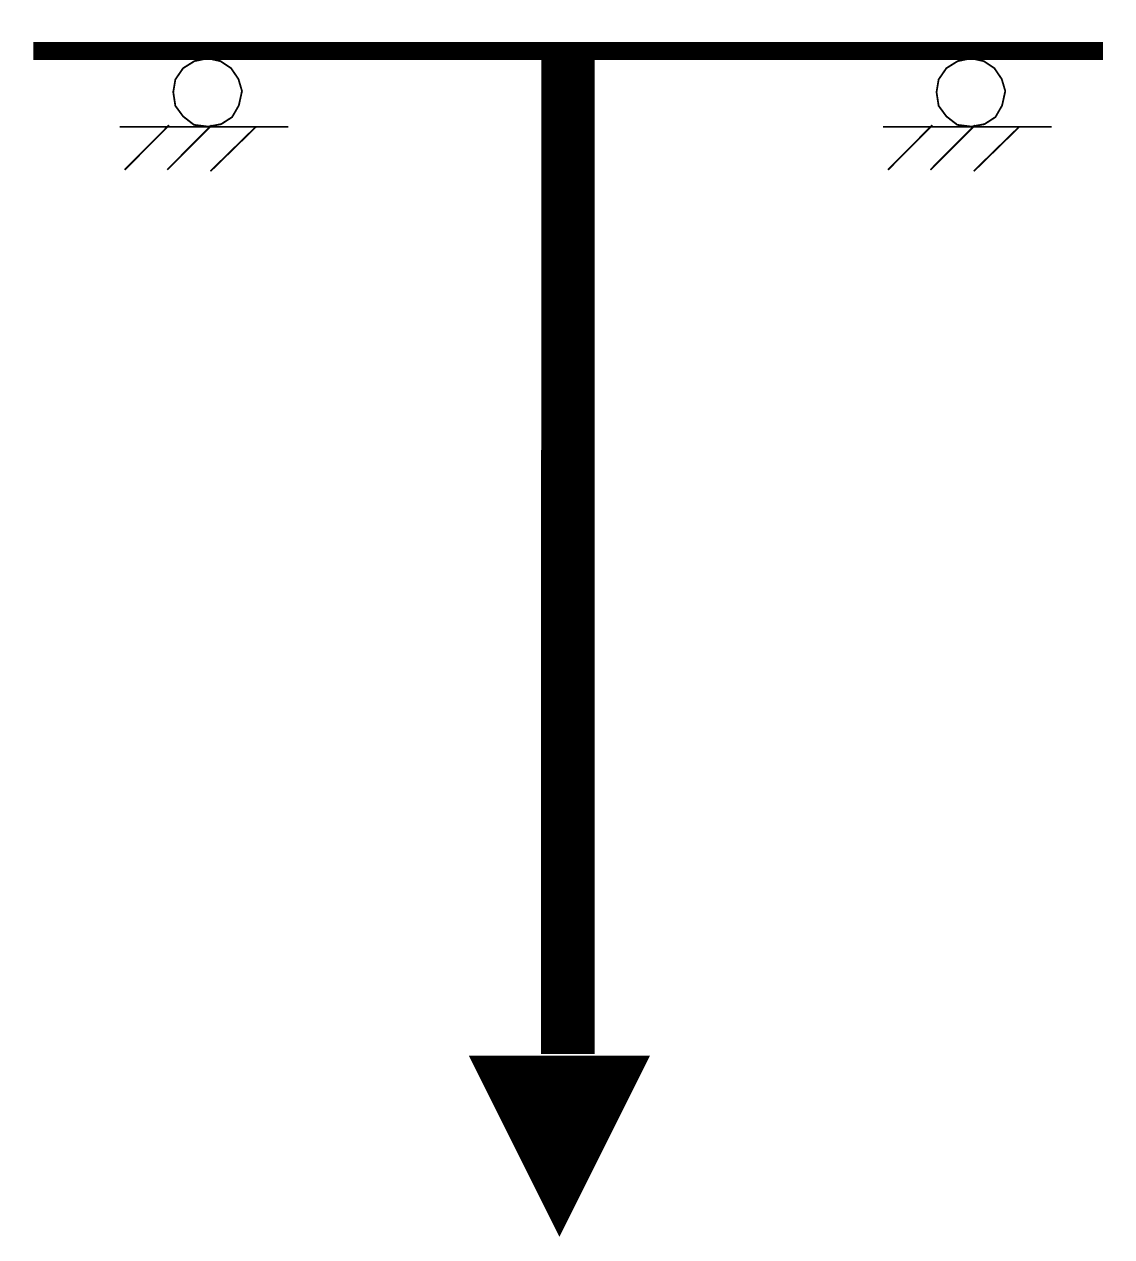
# Model space of a CAD drawing. Extents: x 4.5 to 10.6, y 0.49 to 7.29.
import ezdxf

# ---------------------------------------------------------------- set-up
doc = ezdxf.new("R2010")
doc.units = 0
doc.header["$MEASUREMENT"] = 0
doc.layers.get('0').update_dxf_attribs({"linetype": 'CONTINUOUS'})

msp = doc.modelspace()

# ---------------------------------------------------------------- hatches: boundary and pattern name
h = msp.add_hatch()
h.set_pattern_fill('SFS', color=256, scale=0.05, style=0, pattern_type=2)
h.set_pattern_definition([(0, (0, 0), (0, 0.005), [])])
h.paths.add_polyline_path([(8, 1.5), (7, 1.5), (7.5, 0.5)])

# ---------------------------------------------------------------- linework, layer by layer
for points, const_width in [([(7.5483, 7.1397), (7.5469, 1.513)], 0.3), ([(4.5483, 7.1397), (10.5483, 7.1397)], 0.1), ([(5.0339, 6.7144), (5.9792, 6.7144)], 0.01), ([(5.3108, 6.7239), (5.0616, 6.4733)], 0.01), ([(5.5495, 6.7239), (5.3, 6.4733)], 0.01), ([(5.7978, 6.7144), (5.5424, 6.4651)], 0.01), ([(9.3154, 6.7144), (10.2606, 6.7144)], 0.01), ([(9.5922, 6.7239), (9.343, 6.4733)], 0.01), ([(9.8309, 6.7239), (9.5814, 6.4733)], 0.01), ([(10.0792, 6.7144), (9.8239, 6.4651)], 0.01)]:
    msp.add_lwpolyline(points, dxfattribs=dict(const_width=const_width))
at = {"const_width": 0.01}
for points in [[(5.334, 6.9091), (5.3459, 6.8321), (5.3894, 6.7728), (5.4507, 6.7254), (5.5298, 6.7156), (5.6029, 6.7294), (5.6642, 6.7689), (5.7018, 6.834), (5.7196, 6.915), (5.6998, 6.9821), (5.6583, 7.0433), (5.599, 7.0828), (5.5278, 7.0986), (5.4527, 7.0828), (5.3894, 7.0433), (5.3459, 6.9801)], [(9.6154, 6.9091), (9.6273, 6.8321), (9.6708, 6.7728), (9.7321, 6.7254), (9.8112, 6.7156), (9.8844, 6.7294), (9.9457, 6.7689), (9.9832, 6.834), (10.001, 6.915), (9.9813, 6.9821), (9.9397, 7.0433), (9.8804, 7.0828), (9.8092, 7.0986), (9.7341, 7.0828), (9.6708, 7.0433), (9.6273, 6.9801)], [(7, 1.5), (8, 1.5), (7.5, 0.5)]]:
    msp.add_lwpolyline(points, close=True, dxfattribs=at)

doc.saveas('drawing.dxf')
